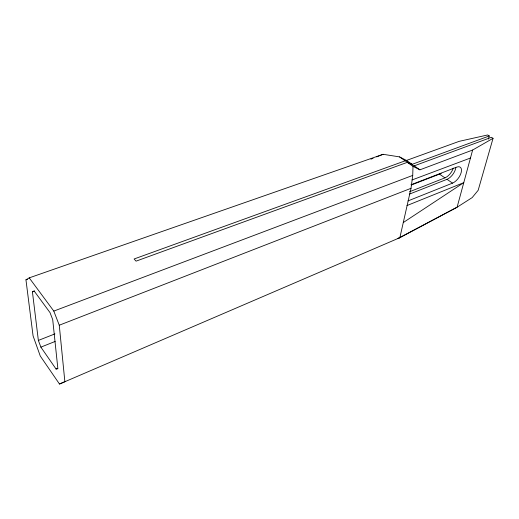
<?xml version="1.0" encoding="UTF-8"?>
<svg xmlns="http://www.w3.org/2000/svg" width="519" height="519" viewBox="0 0 519 519"><rect width="100%" height="100%" fill="white"/><g stroke="black" fill="none" stroke-linecap="round" stroke-linejoin="round"><path stroke-width="0.78" d="M407.298 162.35L414.233 165.846L491.435 137.301L493.05 138.314L478.161 190.311L472.167 197.603L457.096 207.217L397.976 238.5L399.857 237.683L411.016 188.313L412.728 175.409L413.007 166.359L407.298 162.35L136.049 261.148L134.116 258.981L405.138 160.832L412.092 164.341L489.281 135.965L488.398 139.079M493.05 138.314L472.634 150.036L457.096 207.217L399.857 237.683L59.49 384.034L40.268 356.021L33.08 335.903L25.95 279.819L29.226 277.866L383.093 154.299L399.526 156.887L406.507 160.429L412.092 164.341M403.276 222.554L463.772 182.649L406.967 205.569M32.418 291.814L34.098 290.932L50.012 312.613L52.704 319.574L57.875 368.717L56.058 369.028L40.878 347.14L38.361 340.425L32.418 291.814L34.682 291.003M59.49 384.034L64.869 381.718L59.263 325.218L53.801 311.089L29.226 277.866M56.058 369.028L57.557 368.399M370.929 159.164L373.077 158.308M376.651 156.874L383.093 154.299M40.878 347.14L55.17 341.437M407.986 200.924L452.523 183.129A9.757 4.859 -54.3 0 0 461.177 172.548A9.757 4.859 -54.3 0 0 456.714 167.112L410.944 184.777M409.303 194.171L447.008 179.315A9.699 4.898 -54.4 0 0 455.864 167.494M38.361 340.425L54.943 333.886M409.504 191.758L444.926 177.874A9.679 4.911 -54.5 0 0 453.295 168.124M59.263 325.218L411.016 188.313M411.638 184.881L439.502 174.118A9.627 4.943 -54.5 0 0 441.267 173.197M53.801 311.089L412.728 175.409M413.007 166.359L419.903 169.83L472.634 150.036M412.054 179.95L470.461 158.023M406.507 160.429L459.185 141.343L487.672 134.966L489.281 135.965M25.95 279.819L27.481 279.287M439.502 174.118L444.926 177.874M447.008 179.315L452.523 183.129M414.233 165.846L419.903 169.83M399.526 156.887L405.138 160.832"/></g></svg>
